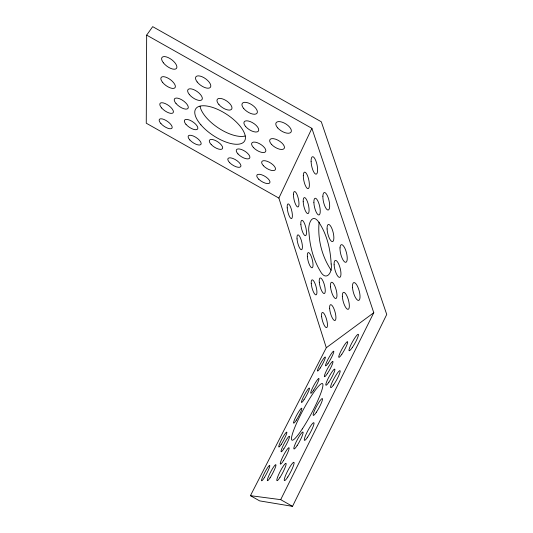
<?xml version="1.0" encoding="UTF-8"?>
<svg xmlns="http://www.w3.org/2000/svg" width="533" height="533" viewBox="0 0 533 533"><rect width="100%" height="100%" fill="white"/><g stroke="black" fill="none" stroke-linecap="round" stroke-linejoin="round"><path stroke-width="0.8" d="M146.668 35.118L146.262 123.203L278.879 198.089L326.296 347.736L250.437 495.67L259.631 500.88L292.517 506.35L386.738 314.47L321.299 121.777L152.691 26.65L146.668 35.118L311.892 128.346L373.78 312.718L280.691 499.654L250.437 495.67M319.12 222.121C317.448 238.751 321.812 256.4 331.2 270.244M278.879 198.089L311.892 128.346M326.296 347.736L373.78 312.718M280.691 499.654L292.517 506.35M245.187 136.002A29.122 12.825 33.8 0 1 218.323 127.94A29.122 12.825 33.8 0 1 200.042 106.187M331.146 264.002C332.839 272.55 325.963 282.177 320.126 270.857C313.157 259.291 309.82 245.733 308.967 232.335C307.501 225.739 311.758 211.528 319.02 222.488C327.049 234.687 330.513 249.544 331.146 264.002M264.355 477.621A8.655 1.099 -62.4 0 0 269.705 465.476A8.655 1.099 -62.4 0 0 262.922 476.255A8.655 1.099 -62.4 0 0 264.355 477.621M287.8 476.968A10.294 1.572 -62.6 0 0 293.969 462.351A10.294 1.572 -62.6 0 0 285.748 475.016A10.294 1.572 -62.6 0 0 287.8 476.968M316.369 412.196A9.554 1.426 -61.7 0 0 322.412 398.631A9.554 1.426 -61.7 0 0 314.677 410.144A9.554 1.426 -61.7 0 0 316.369 412.196M297.128 445.568A9.601 1.406 -62.1 0 0 302.991 432.043A9.601 1.406 -62.1 0 0 295.262 443.902A9.601 1.406 -62.1 0 0 297.128 445.568M283.503 460.592A9.281 1.293 -62.3 0 0 289.013 447.72A9.281 1.293 -62.3 0 0 281.564 459.479A9.281 1.293 -62.3 0 0 283.503 460.592M296.388 420.091A8.475 1.106 -61.7 0 0 301.738 408.231A8.475 1.106 -61.7 0 0 294.956 418.691A8.475 1.106 -61.7 0 0 296.388 420.091M313.657 390.103A8.441 1.119 -61.4 0 0 318.901 378.483A8.441 1.119 -61.4 0 0 311.998 389.097A8.441 1.119 -61.4 0 0 313.657 390.103M320.22 368.01A7.995 1.013 -61.2 0 0 325.283 357.023A7.995 1.013 -61.2 0 0 318.741 367.044A7.995 1.013 -61.2 0 0 320.22 368.01M327.469 373.426A8.735 1.213 -61.2 0 0 332.878 361.421A8.735 1.213 -61.2 0 0 325.663 372.36A8.735 1.213 -61.2 0 0 327.469 373.426M352.313 347.496A9.434 1.426 -60.9 0 0 358.336 334.324A9.434 1.426 -60.9 0 0 350.454 345.777A9.434 1.426 -60.9 0 0 352.313 347.496M328.894 382.154A9.194 1.339 -61.3 0 0 334.817 369.162A9.194 1.339 -61.3 0 0 327.322 380.202A9.194 1.339 -61.3 0 0 328.894 382.154M283.862 448.773A8.801 1.173 -62.1 0 0 289.439 436.307A8.801 1.173 -62.1 0 0 282.497 447.034A8.801 1.173 -62.1 0 0 283.862 448.773M277.673 127.88A8.801 4.164 31.8 0 0 290.938 132.231A8.801 4.164 31.8 0 0 282.117 122.157A8.801 4.164 31.8 0 0 277.673 127.88M163.391 62.801A9.068 4.037 36.9 0 0 176.43 68.451A9.068 4.037 36.9 0 0 167.962 57.484A9.068 4.037 36.9 0 0 163.391 62.801M185.984 124.342A7.908 3.225 34.2 0 0 197.503 129.159A7.908 3.225 34.2 0 0 189.768 120.178A7.908 3.225 34.2 0 0 185.984 124.342M189.415 94.608A8.601 3.771 35.2 0 0 201.927 99.684A8.601 3.771 35.2 0 0 193.599 89.571A8.601 3.771 35.2 0 0 189.415 94.608M218.97 104.608A8.681 3.931 34.2 0 0 231.655 109.132A8.681 3.931 34.2 0 0 222.814 98.985A8.681 3.931 34.2 0 0 218.97 104.608M245.66 126.568A8.481 3.824 32.8 0 0 258.318 131.211A8.481 3.824 32.8 0 0 250.01 121.497A8.481 3.824 32.8 0 0 245.66 126.568M176.023 103.509A8.268 3.465 35.2 0 0 187.969 108.432A8.268 3.465 35.2 0 0 179.814 98.838A8.268 3.465 35.2 0 0 176.023 103.509M211.201 144.523A7.735 3.145 33.1 0 0 222.441 148.667A7.735 3.145 33.1 0 0 214.299 140.039A7.735 3.145 33.1 0 0 211.201 144.523M258.772 179.241A7.515 3.045 31 0 0 269.805 182.826A7.515 3.045 31 0 0 261.536 174.744A7.515 3.045 31 0 0 258.772 179.241M253.408 147.494A8.122 3.531 32 0 0 265.514 151.778A8.122 3.531 32 0 0 257.272 142.697A8.122 3.531 32 0 0 253.408 147.494M237.971 153.91A7.815 3.258 32.2 0 0 249.571 158.241A7.815 3.258 32.2 0 0 241.676 149.586A7.815 3.258 32.2 0 0 237.971 153.91M160.926 123.569A7.669 2.978 34.7 0 0 171.932 128.206A7.669 2.978 34.7 0 0 164.171 119.545A7.669 2.978 34.7 0 0 160.926 123.569M200.914 124.862A29.248 12.545 33.6 0 0 244.001 141.791A29.248 12.545 33.6 0 0 215.345 108.406A29.248 12.545 33.6 0 0 200.914 124.862M271.484 144.336A8.388 3.784 31.5 0 0 284.089 148.6A8.388 3.784 31.5 0 0 275.601 139.186A8.388 3.784 31.5 0 0 271.484 144.336M161.639 107.966A8.028 3.238 35.2 0 0 173.132 112.736A8.028 3.238 35.2 0 0 165.037 103.495A8.028 3.238 35.2 0 0 161.639 107.966M162.485 82.255A8.608 3.684 36.2 0 0 174.924 87.785A8.608 3.684 36.2 0 0 166.909 77.598A8.608 3.684 36.2 0 0 162.485 82.255M197.17 81.955A8.961 4.091 35.6 0 0 210.295 87.432A8.961 4.091 35.6 0 0 202.014 76.725A8.961 4.091 35.6 0 0 197.17 81.955M243.721 108.525A8.854 4.144 33.4 0 0 256.913 113.322A8.854 4.144 33.4 0 0 248.318 102.976A8.854 4.144 33.4 0 0 243.721 108.525M189.795 139.926A7.609 3.005 33.7 0 0 200.881 144.483A7.609 3.005 33.7 0 0 193.272 135.995A7.609 3.005 33.7 0 0 189.795 139.926M229.69 162.685A7.542 3.031 32.2 0 0 240.729 166.636A7.542 3.031 32.2 0 0 232.714 158.381A7.542 3.031 32.2 0 0 229.69 162.685M263.455 165.776A7.848 3.318 31.2 0 0 275.188 169.867A7.848 3.318 31.2 0 0 267.113 161.279A7.848 3.318 31.2 0 0 263.455 165.776M302.304 428.918A32.107 4.477 -61.7 0 0 322.572 383.693A32.107 4.477 -61.7 0 0 296.728 422.922A32.107 4.477 -61.7 0 0 302.304 428.918M270.098 477.775A9.068 1.213 -62.4 0 0 275.914 464.736A9.068 1.213 -62.4 0 0 268.899 475.563A9.068 1.213 -62.4 0 0 270.098 477.775M281.264 444.329A8.428 1.073 -62 0 0 286.847 432.21A8.428 1.073 -62 0 0 280.331 442.137A8.428 1.073 -62 0 0 281.264 444.329M304.017 399.703A8.162 1.039 -61.5 0 0 309.426 388.104A8.162 1.039 -61.5 0 0 302.977 397.838A8.162 1.039 -61.5 0 0 304.017 399.703M328.095 363.259A8.361 1.113 -61.1 0 0 333.805 351.294A8.361 1.113 -61.1 0 0 327.142 361.014A8.361 1.113 -61.1 0 0 328.095 363.259M341.793 354.292A8.968 1.286 -61 0 0 347.609 341.72A8.968 1.286 -61 0 0 340.227 352.533A8.968 1.286 -61 0 0 341.793 354.292M333.478 385.006A9.634 1.472 -61.4 0 0 340.147 370.888A9.634 1.472 -61.4 0 0 332.519 381.501A9.634 1.472 -61.4 0 0 333.478 385.006M307.541 437.233A9.987 1.532 -62.1 0 0 313.944 422.809A9.987 1.532 -62.1 0 0 305.989 434.515A9.987 1.532 -62.1 0 0 307.541 437.233M279.898 477.528A9.754 1.406 -62.5 0 0 286.081 463.43A9.754 1.406 -62.5 0 0 278.466 475.016A9.754 1.406 -62.5 0 0 279.898 477.528M319.28 282.237A8.075 2.299 75.2 0 0 324.284 293.556A8.075 2.299 75.2 0 0 323.185 281.444A8.075 2.299 75.2 0 0 319.28 282.237M321.639 316.735A7.875 2.165 74.4 0 0 326.609 327.615A7.875 2.165 74.4 0 0 325.25 315.736A7.875 2.165 74.4 0 0 321.639 316.735M352.5 287.487A9.248 3.005 74.6 0 0 358.609 300.425A9.248 3.005 74.6 0 0 357.636 286.567A9.248 3.005 74.6 0 0 352.5 287.487M327.089 228.977A8.821 2.752 76.3 0 0 332.425 241.642A8.821 2.752 76.3 0 0 331.886 228.524A8.821 2.752 76.3 0 0 327.089 228.977M311.105 161.506A8.901 2.752 78.1 0 0 316.169 174.158A8.901 2.752 78.1 0 0 315.803 160.666A8.901 2.752 78.1 0 0 311.105 161.506M313.89 202.687A8.588 2.598 77 0 0 318.907 214.992A8.588 2.598 77 0 0 318.381 202.14A8.588 2.598 77 0 0 313.89 202.687M334.124 264.794A8.761 2.712 75.4 0 0 339.581 277.393A8.761 2.712 75.4 0 0 338.888 264.481A8.761 2.712 75.4 0 0 334.124 264.794M330.513 286.847A8.448 2.512 74.9 0 0 335.897 298.533A8.448 2.512 74.9 0 0 334.717 285.755A8.448 2.512 74.9 0 0 330.513 286.847M307.368 256.706A7.862 2.185 75.8 0 0 312.058 267.819A7.862 2.185 75.8 0 0 311.105 256.053A7.862 2.185 75.8 0 0 307.368 256.706M300.852 224.313A7.915 2.212 76.5 0 0 305.409 235.699A7.915 2.212 76.5 0 0 304.703 223.947A7.915 2.212 76.5 0 0 300.852 224.313M287.214 207.877A7.575 2.025 76.9 0 0 291.478 218.617A7.575 2.025 76.9 0 0 290.652 207.204A7.575 2.025 76.9 0 0 287.214 207.877M303.204 201.74A8.215 2.372 77.1 0 0 307.881 213.626A8.215 2.372 77.1 0 0 307.354 201.447A8.215 2.372 77.1 0 0 303.204 201.74M311.252 283.489A7.768 2.125 75.2 0 0 315.869 294.889A7.768 2.125 75.2 0 0 315.103 283.703A7.768 2.125 75.2 0 0 311.252 283.489M297.034 238.871A7.642 2.065 76.2 0 0 301.471 249.737A7.642 2.065 76.2 0 0 300.585 238.304A7.642 2.065 76.2 0 0 297.034 238.871M293.443 194.272A7.922 2.205 77.2 0 0 297.407 206.871A7.922 2.205 77.2 0 0 297.78 196.617A7.922 2.205 77.2 0 0 293.443 194.272M329.641 308.654A8.235 2.372 74.5 0 0 334.791 320.553A8.235 2.372 74.5 0 0 333.871 308.587A8.235 2.372 74.5 0 0 329.641 308.654M342.346 296.328A8.794 2.712 74.6 0 0 347.856 309.347A8.794 2.712 74.6 0 0 347.329 296.854A8.794 2.712 74.6 0 0 342.346 296.328M340.007 247.885A9.108 2.938 75.7 0 0 345.118 262.223A9.108 2.938 75.7 0 0 345.724 250.33A9.108 2.938 75.7 0 0 340.007 247.885M303.304 175.683A8.468 2.505 77.7 0 0 307.774 188.642A8.468 2.505 77.7 0 0 307.941 176.816A8.468 2.505 77.7 0 0 303.304 175.683M322.871 196.217A8.968 2.832 77.2 0 0 327.782 210.015A8.968 2.832 77.2 0 0 328.155 197.623A8.968 2.832 77.2 0 0 322.871 196.217"/></g></svg>
